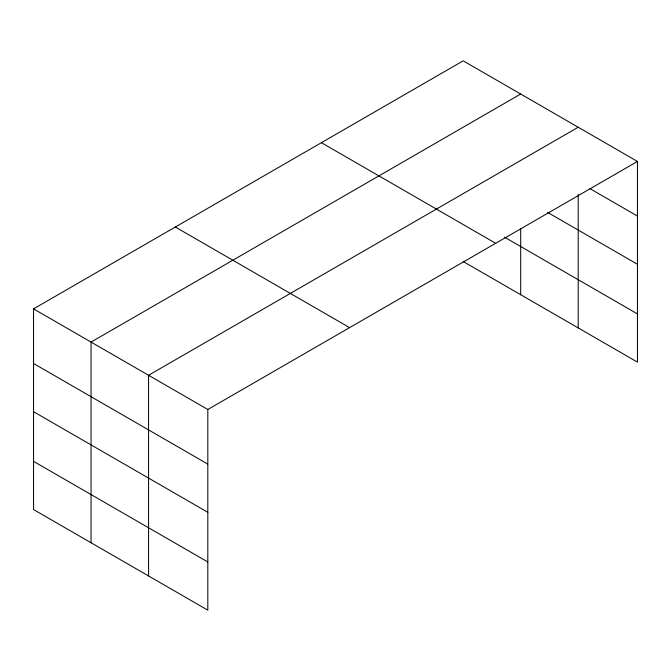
<?xml version="1.0" encoding="UTF-8"?>
<svg xmlns="http://www.w3.org/2000/svg" width="671" height="671" viewBox="0 0 671 671"><rect width="100%" height="100%" fill="white"/><g stroke="black" fill="none" stroke-linecap="round" stroke-linejoin="round"><path stroke-width="1.01" d="M33.55 308.878L207.817 409.486L207.817 610.165L33.55 509.557L33.55 308.878L463.183 60.835L637.45 161.443L637.45 362.122L463.183 261.514M520.696 94.032L91.055 342.084L91.055 542.764M578.201 127.23L148.568 375.282L148.568 575.961M207.817 409.486L637.45 161.443M589.868 188.593L637.45 216.062M547.645 212.413L637.45 264.265M504.517 237.173L637.45 313.919M321.409 142.688L495.668 243.296M175.332 227.024L349.591 327.633M33.55 363.497L207.817 464.114M33.55 411.7L207.817 512.308M33.55 461.363L207.817 561.971M578.201 194.431L578.201 327.918M520.696 228.928L520.696 294.712"/></g></svg>
